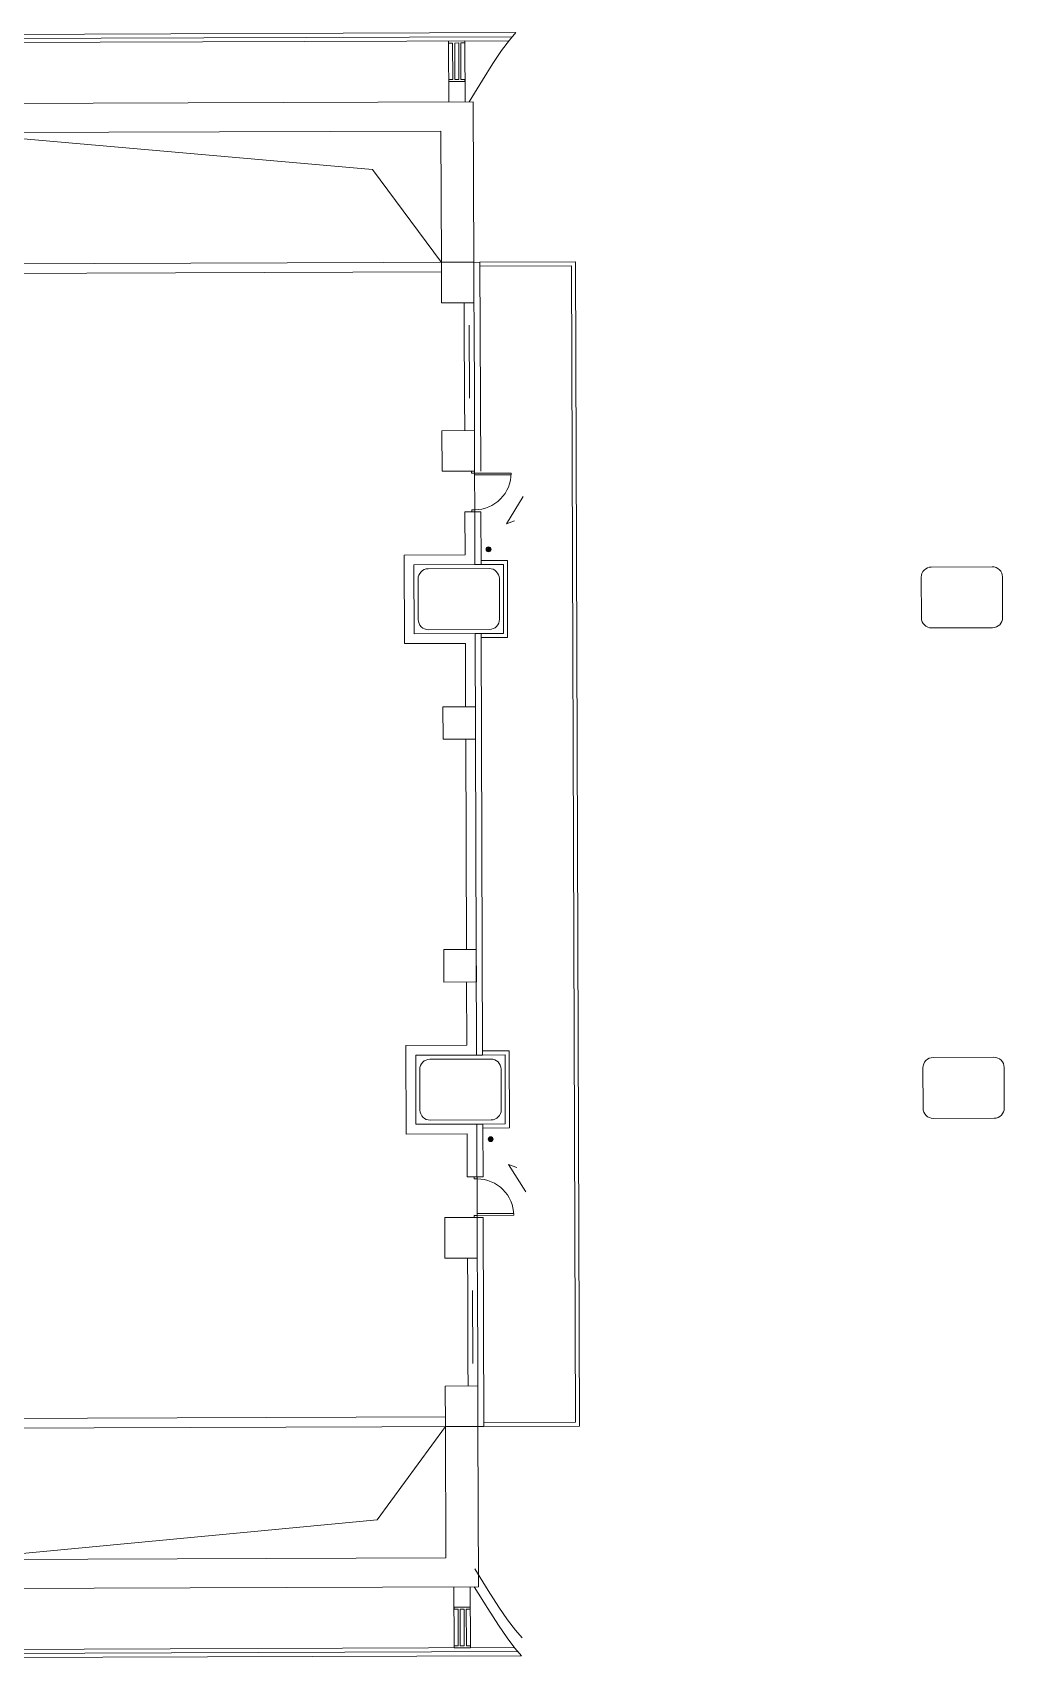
# Model space of a CAD drawing. Header units: millimetres. Extents: x 395197 to 699875, y 745 to 708816.
# Drawn here: x 643364 to 667281, y 551608 to 591821 of the extents above; entities that cross this region are included whole.
import ezdxf

# ---------------------------------------------------------------- set-up
doc = ezdxf.new("R2010")
doc.units = ezdxf.units.MM
for name, color, linetype, lineweight in [('2', 253, 'Continuous', 9), ('3', 3, 'Continuous', 9), ('4', 4, 'Continuous', 9), ('5', 5, 'Continuous', 9), ('ARDOOR', 252, 'Continuous', 9), ('ARWALL', 7, 'Continuous', 9), ('LAYER1', 8, 'Continuous', 9), ('MPFIXTURE', 3, 'Continuous', 9), ('STAIR', 2, 'Continuous', 9)]:
    doc.layers.add(name, color=color, linetype=linetype, lineweight=lineweight)

# ---------------------------------------------------------------- blocks, each defined once
blk = doc.blocks.new('AUD02D1S')
for p, q in [((0.05, 0.9), (0.094, 0.9)), ((0.05, 0), (0.05, 0.9)), ((0.094, 0), (0.094, 0.9)), ((0.05, 0), (0.094, 0))]:
    blk.add_line(p, q)
for points in [[(0, -0.075), (0.05, -0.075), (0.05, 0), (0, 0)], [(1, 0), (0.95, 0), (0.95, -0.075), (1, -0.075)]]:
    blk.add_lwpolyline(points)
blk.add_arc((0.05, 0), 0.9, 0, 90)
blk = doc.blocks.new('A1138DAB')
for p, q in [((-0.4, -0.09), (0.09, 0.4)), ((-0.29, -0.29), (0.29, 0.29)), ((-0.09, -0.4), (0.4, 0.09))]:
    blk.add_line(p, q)
for radius in [0.5, 0.41]:
    blk.add_circle((0, 0), radius)

msp = doc.modelspace()

# ---------------------------------------------------------------- linework, layer by layer
at = {"layer": '2', "color": 252, "extrusion": (-3.52896e-06, 4.65939e-05, 1)}
for p, q in [((653607, 590115, 0), (653602, 591565, 0)), ((654007, 590116, 0), (654002, 591566, 0)), ((654374, 586171, 0), (656723, 586179, 0)), ((654374, 586071, 0), (656624, 586079, 0)), ((656723, 557598, 0), (656624, 586079, 0)), ((656823, 557499, 0), (656723, 586179, 0)), ((653989, 584619, 0), (653996, 582819, 0)), ((654229, 584620, 0), (654236, 582820, 0)), ((654241, 581020, 0), (654245, 580020, 0)), ((654248, 578720, 0), (654950, 578723, 0)), ((654400, 578821, 0), (655050, 578823, 0)), ((654950, 578723, 0), (654956, 577023, 0)), ((655050, 578823, 0), (655056, 576923, 0)), ((654404, 577021, 0), (654956, 577023, 0)), ((654405, 576921, 0), (655056, 576923, 0)), ((654440, 566740, 0), (655092, 566743, 0)), ((654440, 566640, 0), (654992, 566642, 0)), ((654998, 564942, 0), (654992, 566642, 0)), ((655098, 564843, 0), (655092, 566743, 0)), ((654296, 564940, 0), (654998, 564942, 0)), ((654448, 564840, 0), (655098, 564843, 0)), ((654305, 562640, 0), (654302, 563640, 0)), ((654072, 560839, 0), (654078, 559039, 0)), ((654312, 560840, 0), (654318, 559040, 0)), ((654472, 557590, 0), (656723, 557598, 0)), ((654472, 557490, 0), (656823, 557499, 0)), ((653734, 553540, 0), (653739, 552091, 0)), ((654134, 553542, 0), (654139, 552092, 0))]:
    msp.add_line(p, q, dxfattribs=at)
at = {"layer": '2', "color": 252, "extrusion": (-3.52896e-06, 4.65939e-05, 1), "elevation": 33}
for points in [[(655261, 591821), (655098, 591634), (654908, 591380), (654695, 591062), (654435, 590650), (654107, 590117)], [(655400, 551846), (655236, 552032), (655044, 552284), (654828, 552601), (654566, 553011), (654234, 553542)]]:
    msp.add_lwpolyline(points, dxfattribs=at)
at = {"layer": '2', "color": 252, "elevation": 0}
msp.add_lwpolyline([(655413, 552289), (655248, 552474), (655056, 552726), (654840, 553043), (654578, 553452), (654245, 553983)], dxfattribs=at)
at = {"layer": '3', "color": 252, "extrusion": (-3.52896e-06, 4.65939e-05, 1)}
for p, q in [((655261, 591821, 0), (585899, 591579, 0)), ((655173, 591720, 0), (585899, 591479, 0)), ((655087, 591620, 0), (585899, 591379, 0)), ((654210, 590117, 0), (654224, 586170, 0)), ((653413, 589397, 0), (653424, 586167, 0)), ((654392, 581021, 0), (654374, 586171, 0)), ((654395, 580021, 0), (654245, 580020, 0)), ((654400, 578721, 0), (654395, 580021, 0)), ((654404, 577021, 0), (654440, 566640, 0)), ((654448, 564940, 0), (654452, 563640, 0)), ((654301, 563640, 0), (654452, 563640, 0)), ((654306, 562640, 0), (654454, 562640, 0)), ((654454, 562640, 0), (654472, 557490, 0)), ((653535, 554257, 0), (653524, 557487, 0)), ((654337, 553543, 0), (654324, 557490, 0)), ((654324, 557490, 0), (654472, 557490, 0)), ((655225, 552046, 0), (586884, 551808, 0)), ((655312, 551946, 0), (586978, 551708, 0)), ((655400, 551846, 0), (587072, 551608, 0))]:
    msp.add_line(p, q, dxfattribs=at)
at = {"layer": '3', "extrusion": (-3.52896e-06, 4.65939e-05, 1)}
msp.add_line((654337, 553543, 0), (586332, 553306, 0), dxfattribs=at)
at = {"layer": '4', "color": 252, "extrusion": (-3.52896e-06, 4.65939e-05, 1)}
for p, q in [((653602, 591565, 0), (653702, 591565, 0)), ((653705, 590665, 0), (653702, 591565, 0)), ((653752, 591565, 0), (653852, 591566, 0)), ((653755, 590665, 0), (653752, 591565, 0)), ((653855, 590666, 0), (653852, 591566, 0)), ((653905, 590666, 0), (653902, 591566, 0)), ((653902, 591566, 0), (654002, 591566, 0)), ((653605, 590665, 0), (653705, 590665, 0)), ((653605, 590615, 0), (653605, 590665, 0)), ((653605, 590615, 0), (654005, 590616, 0)), ((653755, 590665, 0), (653855, 590666, 0)), ((653905, 590666, 0), (654005, 590666, 0)), ((654005, 590616, 0), (654005, 590666, 0)), ((654109, 584620, 0), (654116, 582820, 0)), ((654192, 560839, 0), (654198, 559039, 0)), ((653736, 553040, 0), (654136, 553042, 0)), ((653736, 553040, 0), (653736, 552990, 0)), ((653736, 552990, 0), (653836, 552991, 0)), ((653836, 552991, 0), (653839, 552091, 0)), ((653886, 552991, 0), (653986, 552991, 0)), ((653886, 552991, 0), (653889, 552091, 0)), ((653986, 552991, 0), (653989, 552091, 0)), ((654036, 552992, 0), (654136, 552992, 0)), ((654036, 552992, 0), (654039, 552092, 0)), ((654136, 553042, 0), (654136, 552992, 0)), ((653739, 552091, 0), (653839, 552091, 0)), ((653889, 552091, 0), (653989, 552091, 0)), ((654039, 552092, 0), (654139, 552092, 0))]:
    msp.add_line(p, q, dxfattribs=at)
at = {"layer": '4', "color": 252, "extrusion": (-3.52896e-06, 4.65939e-05, 1), "elevation": 33}
for points in [[(653602, 591565), (653602, 591615), (654002, 591616), (654002, 591566)], [(653739, 552091), (653739, 552041), (654139, 552042), (654139, 552092)]]:
    msp.add_lwpolyline(points, dxfattribs=at)
at = {"layer": '5', "color": 252, "extrusion": (-3.52896e-06, 4.65939e-05, 1), "elevation": 33, "flags": 128}
for points in [[(642284, 589278), (651729, 588454), (653429, 586161)], [(642406, 554299), (651845, 555189), (653529, 557494)]]:
    msp.add_lwpolyline(points, dxfattribs=at)
at = {"layer": 'ARWALL', "color": 252, "extrusion": (-3.52896e-06, 4.65939e-05, 1)}
for p, q in [((654374, 586171, 0), (641840, 586127, 0)), ((653425, 585927, 0), (641841, 585887, 0)), ((653989, 584619, 0), (653987, 585169, 0)), ((654229, 584620, 0), (654227, 585270, 0)), ((653998, 582019, 0), (653996, 582819, 0)), ((654239, 581920, 0), (654236, 582820, 0)), ((654005, 580019, 0), (654244, 580020, 0)), ((654005, 580019, 0), (654009, 578959, 0)), ((654244, 580020, 0), (654248, 578720, 0)), ((652509, 578954, 0), (654009, 578959, 0)), ((652509, 578954, 0), (652517, 576774, 0)), ((652750, 578715, 0), (654248, 578720, 0)), ((652750, 578715, 0), (652756, 577015, 0)), ((652517, 576774, 0), (654017, 576779, 0)), ((652756, 577015, 0), (654254, 577020, 0)), ((654017, 576779, 0), (654022, 575219, 0)), ((654254, 577020, 0), (654404, 577021, 0)), ((654254, 577020, 0), (654290, 566640, 0)), ((654025, 574419, 0), (654043, 569239, 0)), ((654046, 568439, 0), (654051, 566879, 0)), ((652551, 566874, 0), (654051, 566879, 0)), ((652551, 566874, 0), (652559, 564694, 0)), ((652792, 566635, 0), (654290, 566640, 0)), ((652792, 566635, 0), (652798, 564935, 0)), ((654290, 566640, 0), (654440, 566640, 0)), ((652559, 564694, 0), (654059, 564699, 0)), ((652798, 564935, 0), (654296, 564940, 0)), ((654062, 563639, 0), (654059, 564699, 0)), ((654301, 563640, 0), (654296, 564940, 0)), ((654062, 563639, 0), (654301, 563640, 0)), ((654072, 560839, 0), (654069, 561639, 0)), ((654312, 560840, 0), (654309, 561740, 0)), ((654080, 558489, 0), (654078, 559039, 0)), ((654321, 558390, 0), (654318, 559040, 0)), ((654324, 557490, 0), (640460, 557441, 0)), ((653523, 557727, 0), (641939, 557687, 0))]:
    msp.add_line(p, q, dxfattribs=at)
at = {"layer": 'ARWALL', "color": 252, "extrusion": (-3.52896e-06, 4.65939e-05, 1), "elevation": 33}
for points in [[(653427, 585167), (654227, 585170), (654224, 586170), (653424, 586167)], [(653442, 581017), (654242, 581020), (654238, 582020), (653438, 582017)], [(653465, 574417), (654265, 574420), (654262, 575220), (653462, 575217)], [(653486, 568437), (654286, 568440), (654283, 569240), (653483, 569237)], [(653509, 561637), (654309, 561640), (654306, 562640), (653506, 562637)], [(653524, 557487), (654324, 557490), (654320, 558490), (653520, 558487)]]:
    msp.add_lwpolyline(points, close=True, dxfattribs=at)
for points in [[(665490, 577159), (666990, 577165, 0.414214), (667239, 577416), (667235, 578416, 0.414214), (666984, 578665), (665484, 578659, 0.414214), (665235, 578408), (665239, 577408, 0.414214), (665490, 577159)], [(653106, 577116), (654606, 577122, 0.414214), (654855, 577373), (654851, 578373, 0.414214), (654600, 578622), (653100, 578616, 0.414214), (652851, 578365), (652855, 577365, 0.414214), (653106, 577116)], [(653148, 565036), (654648, 565041, 0.414214), (654897, 565292), (654893, 566292, 0.414214), (654642, 566541), (653142, 566536, 0.414214), (652893, 566285), (652897, 565285, 0.414214), (653148, 565036)], [(665532, 565079), (667032, 565084, 0.414214), (667281, 565335), (667277, 566335, 0.414214), (667026, 566584), (665526, 566579, 0.414214), (665277, 566328), (665281, 565328, 0.414214), (665532, 565079)]]:
    msp.add_lwpolyline(points, format="xyb", close=True, dxfattribs=at)
at = {"layer": 'LAYER1', "color": 252, "extrusion": (-3.52896e-06, 4.65939e-05, 1)}
for p, q in [((654248, 578720, 0), (654400, 578721, 0)), ((654296, 564940, 0), (654448, 564940, 0)), ((654446, 564940, 0), (654451, 563640, 0))]:
    msp.add_line(p, q, dxfattribs=at)
at = {"layer": 'MPFIXTURE', "color": 252, "extrusion": (-3.52896e-06, 4.65939e-05, 1), "elevation": 33}
for points in [[(655441, 580399), (655025, 579725), (655225, 579798)], [(655501, 563269), (655080, 563941), (655280, 563869)]]:
    msp.add_lwpolyline(points, dxfattribs=at)
at = {"layer": 'STAIR', "color": 252, "extrusion": (-3.52896e-06, 4.65939e-05, 1)}
for p, q in [((654210, 590117, 0), (585704, 589878, 0)), ((653413, 589397, 0), (641829, 589357, 0)), ((653535, 554257, 0), (641951, 554217, 0))]:
    msp.add_line(p, q, dxfattribs=at)

# ---------------------------------------------------------------- block references
at = {"layer": 'ARDOOR', "color": 252, "extrusion": (-3.52896e-06, 4.65939e-05, 1), "xscale": 999.9999999997675, "yscale": 999.9999999997675, "zscale": 999.9999999997675, "rotation": 270.1994535758889}
msp.add_blockref('AUD02D1S', (654242, 581020, -39), dxfattribs=at)
at = {"layer": 'ARDOOR', "color": 252, "extrusion": (3.5295e-06, -4.65939e-05, -1), "xscale": 999.9999999997688, "yscale": 999.9999999997688, "zscale": -1000, "rotation": 89.80054642410929}
msp.add_blockref('AUD02D1S', (-654306, 562640, 39), dxfattribs=at)
at = {"layer": 'MPFIXTURE', "color": 252, "extrusion": (-3.52896e-06, 4.65939e-05, 1), "xscale": 120.0000000004076, "yscale": 120.0000000004076, "zscale": 120.0000000004076, "rotation": 0.1994535302377778}
for p in [(654586, 579096, -39), (654637, 564569, -39)]:
    msp.add_blockref('A1138DAB', p, dxfattribs=at)

doc.saveas('drawing.dxf')
